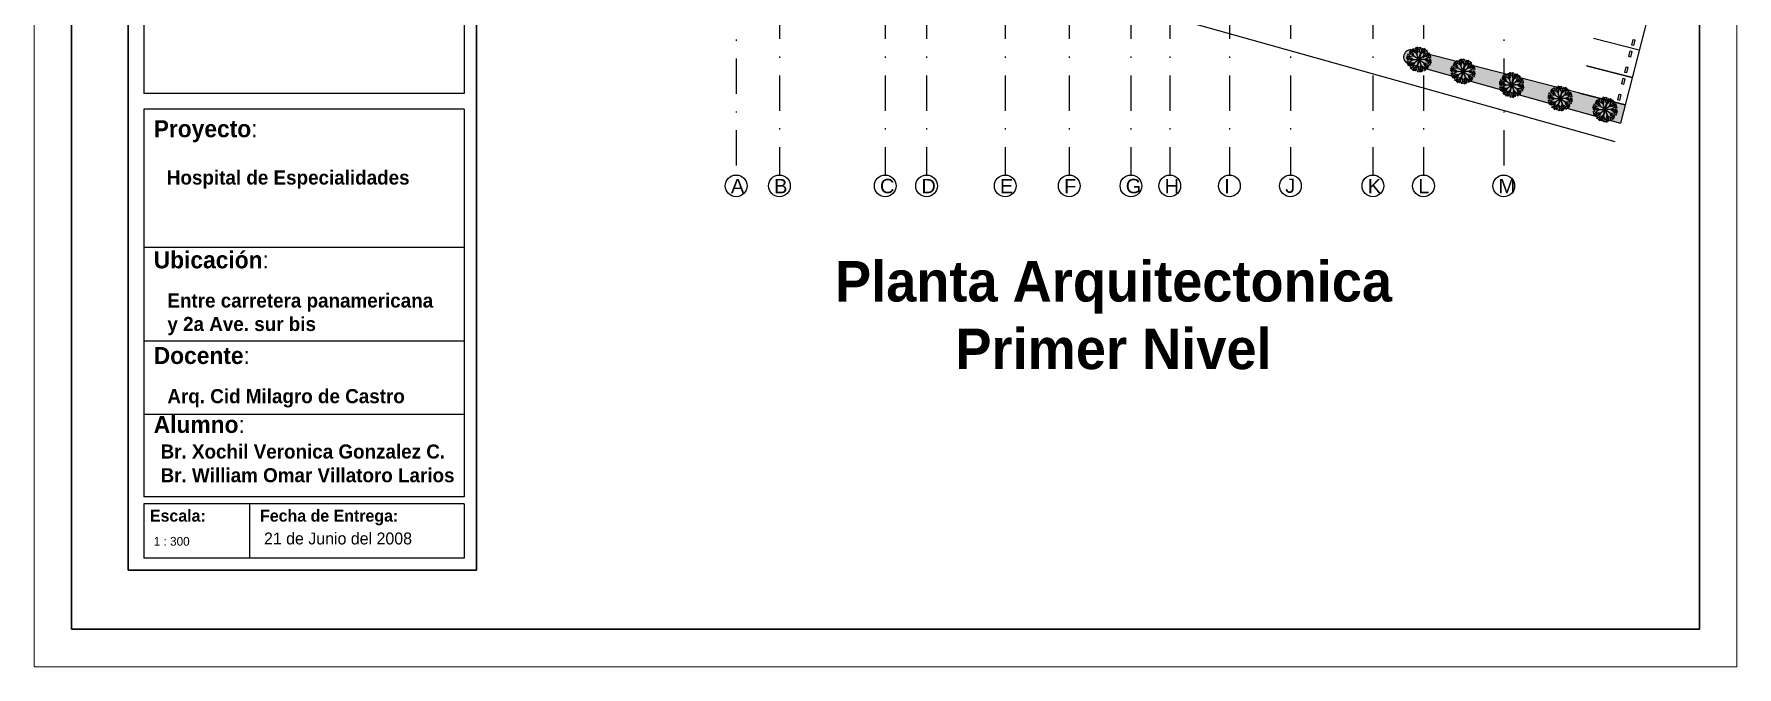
# Model space of a CAD drawing. Header units: millimetres. Extents: x -1615 to -538, y 177 to 397.
# Drawn here: x -872 to -727.1, y 177.4 to 231.2 of the extents above; entities that cross this region are included whole.
import ezdxf

# ---------------------------------------------------------------- set-up
doc = ezdxf.new("R2010")
doc.units = ezdxf.units.MM
doc.linetypes.add('DASHDOT', pattern=[1, 0.5, -0.25, 0, -0.25])
for name, color, linetype in [('010', 6, 'Continuous'), ('7', 7, 'Continuous'), ('AUX', 8, 'Continuous'), ('CAJONES', 8, 'Continuous'), ('EJES', 4, 'DASHDOT'), ('MOB', 7, 'Continuous'), ('MUROS', 1, 'Continuous'), ('P-1', 1, 'Continuous')]:
    doc.layers.add(name, color=color, linetype=linetype)
doc.layers.add('muros bajos', color=252, linetype='Continuous', lineweight=20)
doc.styles.get("Standard").update_dxf_attribs({"font": 'stylu.ttf'})
doc.styles.add('SUIZOA', font='swissl.ttf')

# ---------------------------------------------------------------- blocks, each defined once
blk = doc.blocks.new('tree_pl01')
at = {"layer": '010'}
for p, q in [((-1.68, 0.12), (-1.9, 0.12)), ((-1.77, 0.08), (-1.9, 0.03)), ((-1.75, 0.09), (-1.89, 0.33)), ((-1.72, 0.28), (-1.88, 0.25)), ((-1.68, 0.45), (-1.82, 0.48)), ((-1.64, 0.16), (-1.77, 0.08)), ((-1.37, 0.57), (-1.74, 0.53)), ((-1.58, 0.41), (-1.72, 0.28)), ((-1.51, 0.38), (-1.68, 0.45)), ((-1.38, 0.22), (-1.68, 0.12)), ((-1.63, 0.87), (-1.67, 0.91)), ((-1.36, -0.09), (-1.64, 0.16)), ((-1.5, 0.93), (-1.63, 0.87)), ((-1.5, 0.92), (-1.58, 1.08)), ((-1.5, 0.55), (-1.58, 0.7)), ((-1.5, 0.04), (-1.55, -0.19)), ((-1.38, 0.22), (-1.51, 0.38)), ((-1.37, 1.15), (-1.5, 1.19)), ((-1.34, 0.81), (-1.5, 0.92)), ((-1.26, 1.13), (-1.44, 1.26)), ((-1.23, 0.16), (-1.39, 0.24)), ((-1.03, 0.42), (-1.38, 0.22)), ((-1.21, 1.14), (-1.37, 1.15)), ((-1.11, 0.38), (-1.37, 0.57)), ((-1.2, 1.29), (-1.35, 1.36)), ((-1.34, 1.15), (-1.31, 1.43)), ((-1.17, 0.96), (-1.34, 0.81)), ((-0.96, 1.04), (-1.26, 1.13)), ((-0.74, 0.31), (-1.23, 0.16)), ((-1.13, 0.77), (-1.21, 1.14)), ((-1.02, 1.31), (-1.2, 1.29)), ((-1.08, 1.4), (-1.17, 1.51)), ((-0.85, 0.35), (-1.13, 0.77)), ((-0.98, 1.24), (-1.08, 1.4)), ((-0.76, 1.31), (-1.07, 1.5)), ((0.09, -0.01), (-1.03, 0.42)), ((-0.97, 1.04), (-0.98, 1.24)), ((-0.88, 0.9), (-0.97, 1.06)), ((-0.56, 0.99), (-0.96, 1.04)), ((-0.4, 0.74), (-0.88, 0.9)), ((-0.87, 1.38), (-0.84, 1.55)), ((-0.78, 1.71), (-0.8, 1.77)), ((-0.65, 1.69), (-0.78, 1.71)), ((-0.65, 1), (-0.76, 1.31)), ((-0.65, 1.67), (-0.63, 1.85)), ((-0.59, 1.49), (-0.65, 1.67)), ((-0.36, 1.52), (-0.59, 1.49)), ((0.09, -0.01), (-0.56, 0.99)), ((-0.41, 1.79), (-0.49, 1.89)), ((-0.46, 0.83), (-0.43, 1.34)), ((-0.43, 1.34), (-0.29, 1.69)), ((-0.33, 1.71), (-0.41, 1.92)), ((-0.29, 1.69), (-0.41, 1.79)), ((-0.38, 1.77), (-0.2, 1.97)), ((-0.15, 1.45), (-0.33, 1.71)), ((-0.19, 1.79), (-0.27, 1.95)), ((-0.03, 1.71), (-0.19, 1.79)), ((-0.16, 1.3), (-0.14, 1.47)), ((0.14, 0.88), (-0.16, 1.3)), ((-0.15, 1.46), (-0.04, 1.63)), ((0.15, 1.18), (-0.15, 1.45)), ((-0.03, 1.81), (-0.04, 1.96)), ((-0.04, 1.63), (-0.03, 1.81)), ((0.18, 1.56), (0.04, 1.89)), ((0.09, 1.24), (0.18, 1.56)), ((0.09, -0.01), (0.15, 1.18)), ((0.09, -0.01), (0.84, 0.91)), ((0.09, -0.01), (1.24, 0.29)), ((0.13, 1.68), (0.25, 1.79)), ((0.14, 0.99), (0.46, 1.38)), ((0.4, 1.89), (0.42, 1.95)), ((0.49, 1.79), (0.4, 1.89)), ((0.42, 1.6), (0.48, 1.78)), ((0.62, 1.49), (0.42, 1.6)), ((0.46, 1.38), (0.78, 1.58)), ((0.48, 1.78), (0.6, 1.91)), ((0.65, 1.19), (0.78, 1.32)), ((0.65, 0.68), (0.65, 1.19)), ((0.72, 0.77), (1.2, 0.9)), ((0.74, 1.73), (0.74, 1.87)), ((0.78, 1.58), (0.74, 1.73)), ((0.75, 1.7), (1.02, 1.76)), ((0.76, 1.63), (0.82, 1.84)), ((0.76, 1.31), (0.76, 1.63)), ((0.76, 1.31), (0.95, 1.39)), ((0.84, 0.91), (0.76, 1.31)), ((0.82, 1), (1.08, 1.2)), ((0.92, 1.61), (0.95, 1.78)), ((1, 1.45), (0.92, 1.61)), ((0.95, 1.39), (1.07, 1.53)), ((0.95, 0.22), (1.25, 0.63)), ((1.06, 0.24), (1.53, 0.07)), ((1.07, 1.53), (1.14, 1.65)), ((1.08, 1.2), (1.16, 1.56)), ((1.11, 1.33), (1.28, 1.35)), ((1.2, 0.9), (1.58, 0.87)), ((1.24, 0.29), (1.41, 0.66)), ((1.25, 0.63), (1.43, 0.66)), ((1.28, 0.38), (1.6, 0.38)), ((1.3, 1.09), (1.46, 1.21)), ((1.4, 0.88), (1.3, 1.09)), ((1.41, 0.66), (1.59, 0.92)), ((1.41, 0.67), (1.6, 0.61)), ((1.46, 1.35), (1.5, 1.38)), ((1.47, 1.21), (1.46, 1.35)), ((1.46, 1.21), (1.63, 1.24)), ((1.53, 0.07), (1.81, -0.18)), ((1.58, 0.87), (1.64, 1.01)), ((1.59, 0.92), (1.77, 1.05)), ((1.6, 0.61), (1.79, 0.66)), ((1.6, 0.38), (1.88, 0.62)), ((1.63, 0.98), (1.88, 0.88)), ((1.64, 1.01), (1.71, 1.13)), ((1.67, -0.06), (1.72, 0.17)), ((1.68, 0.63), (1.72, 0.81)), ((1.7, 0.47), (1.85, 0.39)), ((1.72, 0.81), (1.83, 0.93)), ((1.72, 0.17), (1.91, 0.17)), ((1.79, 0.66), (1.92, 0.72)), ((1.91, 0.17), (2.07, 0.09)), ((1.93, 0.16), (1.99, 0.28)), ((1.99, 0.28), (2.05, 0.28)), ((-1.74, -0.19), (-1.9, -0.11)), ((-1.82, -0.3), (-1.88, -0.3)), ((-1.75, -0.18), (-1.82, -0.3)), ((-1.55, -0.19), (-1.74, -0.19)), ((-1.61, -0.68), (-1.74, -0.74)), ((-1.43, -0.4), (-1.71, -0.64)), ((-1.46, -1), (-1.71, -0.9)), ((-1.53, -0.49), (-1.68, -0.41)), ((-1.54, -0.83), (-1.66, -0.95)), ((-1.43, -0.63), (-1.61, -0.68)), ((-1.42, -0.94), (-1.59, -1.07)), ((-1.51, -0.65), (-1.54, -0.83)), ((-1.47, -1.03), (-1.54, -1.15)), ((-1.41, -0.89), (-1.47, -1.03)), ((-1.28, -1.23), (-1.46, -1.26)), ((-1.11, -0.4), (-1.43, -0.4)), ((-1.24, -0.69), (-1.43, -0.63)), ((-1.23, -0.68), (-1.42, -0.94)), ((-1.03, -0.92), (-1.41, -0.89)), ((-0.88, -0.26), (-1.36, -0.09)), ((-1.28, -1.37), (-1.33, -1.4)), ((-1.3, -1.23), (-1.28, -1.37)), ((-1.13, -1.11), (-1.28, -1.23)), ((-1.08, -0.65), (-1.26, -0.68)), ((-1.07, -0.31), (-1.23, -0.68)), ((-1.23, -0.9), (-1.13, -1.11)), ((-0.94, -1.35), (-1.11, -1.37)), ((-0.78, -0.24), (-1.08, -0.65)), ((0.09, -0.01), (-1.07, -0.31)), ((-0.55, -0.79), (-1.03, -0.92)), ((-0.91, -1.22), (-0.99, -1.58)), ((-0.9, -1.55), (-0.97, -1.67)), ((-0.65, -1.02), (-0.91, -1.22)), ((-0.77, -1.41), (-0.9, -1.55)), ((-0.58, -1.72), (-0.85, -1.78)), ((-0.83, -1.47), (-0.75, -1.63)), ((-0.59, -1.33), (-0.77, -1.41)), ((-0.75, -1.63), (-0.77, -1.8)), ((0.09, -0.01), (-0.67, -0.93)), ((-0.67, -0.93), (-0.59, -1.33)), ((-0.59, -1.65), (-0.65, -1.86)), ((-0.28, -1.4), (-0.61, -1.6)), ((-0.61, -1.6), (-0.57, -1.75)), ((-0.48, -1.21), (-0.6, -1.34)), ((-0.59, -1.33), (-0.59, -1.65)), ((-0.57, -1.75), (-0.56, -1.89)), ((-0.48, -0.7), (-0.48, -1.21)), ((-0.45, -1.5), (-0.25, -1.62)), ((-0.31, -1.8), (-0.43, -1.93)), ((-0.32, -1.81), (-0.23, -1.91)), ((-0.25, -1.62), (-0.31, -1.8)), ((0.03, -1.01), (-0.28, -1.4)), ((-0.23, -1.91), (-0.25, -1.97)), ((0.04, -1.7), (-0.08, -1.81)), ((0.09, -1.26), (-0.01, -1.57)), ((-0.01, -1.57), (0.13, -1.91)), ((0.02, -0.99), (0.1, -0.01)), ((0.09, -0.01), (0.02, -1.2)), ((0.06, -0.05), (0.02, -0.99)), ((0.02, -1.2), (0.32, -1.47)), ((0.03, -0.9), (0.33, -1.32)), ((0.09, -0.01), (1.2, -0.44)), ((0.09, -0.01), (0.73, -1.01)), ((0.21, -1.64), (0.2, -1.83)), ((0.2, -1.73), (0.36, -1.81)), ((0.2, -1.83), (0.21, -1.97)), ((0.32, -1.48), (0.21, -1.64)), ((0.33, -1.32), (0.31, -1.49)), ((0.32, -1.47), (0.5, -1.73)), ((0.36, -1.81), (0.44, -1.97)), ((0.55, -1.79), (0.37, -1.99)), ((0.61, -1.36), (0.46, -1.71)), ((0.46, -1.71), (0.58, -1.81)), ((0.5, -1.73), (0.58, -1.94)), ((0.53, -1.54), (0.76, -1.51)), ((0.57, -0.76), (1.05, -0.92)), ((0.58, -1.81), (0.66, -1.91)), ((0.63, -0.85), (0.61, -1.36)), ((0.73, -1.01), (1.14, -1.06)), ((0.76, -1.51), (0.82, -1.69)), ((0.82, -1.69), (0.8, -1.87)), ((0.82, -1.02), (0.93, -1.33)), ((0.82, -1.71), (0.95, -1.73)), ((0.92, -0.33), (1.4, -0.18)), ((0.93, -1.33), (1.24, -1.52)), ((0.95, -1.73), (0.97, -1.79)), ((1.04, -1.4), (1.01, -1.56)), ((1.02, -0.37), (1.3, -0.79)), ((1.05, -0.92), (1.14, -1.08)), ((1.14, -1.06), (1.43, -1.15)), ((1.14, -1.06), (1.15, -1.26)), ((1.15, -1.26), (1.25, -1.42)), ((1.19, -1.33), (1.37, -1.31)), ((1.2, -0.44), (1.55, -0.24)), ((1.25, -1.42), (1.34, -1.53)), ((1.28, -0.4), (1.54, -0.58)), ((1.3, -0.79), (1.38, -1.16)), ((1.34, -0.98), (1.51, -0.83)), ((1.37, -1.31), (1.52, -1.38)), ((1.38, -1.16), (1.54, -1.17)), ((1.4, -0.18), (1.56, -0.26)), ((1.43, -1.15), (1.61, -1.28)), ((1.51, -1.17), (1.48, -1.45)), ((1.51, -0.83), (1.67, -0.94)), ((1.54, -0.58), (1.91, -0.55)), ((1.54, -1.17), (1.67, -1.21)), ((1.55, -0.24), (1.85, -0.14)), ((1.55, -0.24), (1.68, -0.4)), ((1.67, -0.94), (1.75, -1.1)), ((1.68, -0.4), (1.86, -0.47)), ((1.68, -0.57), (1.75, -0.72)), ((1.68, -0.95), (1.8, -0.89)), ((1.75, -0.43), (1.89, -0.3)), ((1.8, -0.89), (1.84, -0.93)), ((1.81, -0.18), (1.95, -0.1)), ((1.85, -0.14), (2.07, -0.14)), ((1.86, -0.47), (1.99, -0.5)), ((1.89, -0.3), (2.06, -0.27)), ((1.92, -0.11), (2.06, -0.35)), ((1.95, -0.1), (2.07, -0.05))]:
    blk.add_line(p, q, dxfattribs=at)
for points in [[(0, 0), (-0.95, -0.26), (-0.86, -0.29), (0.07, -0.03)], [(0.12, 0.88), (0.04, 0.03), (0, -1.06)], [(0.05, -1.01), (0.13, -0.05), (1.06, 0.24), (0.11, 0.01), (0.14, 0.89)], [(0.19, -0.03), (0.94, -0.33), (0.9, -0.36), (0.13, -0.06)]]:
    blk.add_lwpolyline(points, dxfattribs=at)
blk = doc.blocks.new('HJSFLHSDGJHISDKGBGJKFAD')
at = {"layer": 'EJES', "color": 2, "ltscale": 6}
for p, q in [((1088.774, 285.731), (1088.774, 141.621)), ((1154.049, 285.731), (1154.049, 141.621)), ((1092.449, 168.39), (1092.449, 141.621)), ((1101.449, 168.39), (1101.449, 141.621)), ((1104.968, 168.39), (1104.968, 141.621)), ((1111.655, 168.39), (1111.655, 141.621)), ((1117.099, 168.39), (1117.099, 141.621)), ((1122.349, 168.39), (1122.349, 141.621)), ((1125.649, 168.39), (1125.649, 141.621)), ((1130.724, 168.39), (1130.724, 141.621)), ((1135.909, 168.39), (1135.909, 141.621)), ((1142.924, 168.39), (1142.924, 141.621)), ((1147.224, 168.39), (1147.224, 141.621))]:
    blk.add_line(p, q, dxfattribs=at)
at = {"layer": 'EJES', "linetype": 'Continuous'}
for centre in [(1088.774, 140.699), (1092.449, 140.699), (1101.449, 140.699), (1104.968, 140.699), (1111.655, 140.699), (1117.099, 140.699), (1122.349, 140.699), (1125.649, 140.699), (1130.724, 140.699), (1135.909, 140.699), (1142.924, 140.699), (1147.224, 140.699), (1154.049, 140.699)]:
    blk.add_circle(centre, 0.922, dxfattribs=at)
at = {"layer": 'EJES', "color": 5, "style": 'SUIZOA'}
for s, p in [('A', (1088.328, 140.07)), ('B', (1092.003, 140.07)), ('C', (1101.003, 140.073)), ('D', (1104.522, 140.07)), ('E', (1111.209, 140.07)), ('F', (1116.653, 140.07)), ('G', (1121.903, 140.073)), ('H', (1125.203, 140.07)), ('I', (1130.278, 140.07)), ('J', (1135.463, 140.104)), ('K', (1142.478, 140.07)), ('L', (1146.778, 140.07)), ('M', (1153.603, 140.07))]:
    blk.add_text(s, height=1.219, dxfattribs=at).set_placement(p)

msp = doc.modelspace()

# ---------------------------------------------------------------- hatches: boundary and pattern name
at = {"layer": 'MOB'}
h = msp.add_hatch(dxfattribs=at)
h.set_pattern_fill('AR-SAND', color=3, scale=0.03, style=0)
h.set_pattern_definition([(37.5, (-1402.8785, 253.7085), (-0.048001, 1.4682397), [0, -1.15824, 0, -1.2954, 0, -1.23825]), (7.5, (-1402.8785, 253.7085), (1.34857, 2.1504753), [0, -0.62484, 0, -1.04394, 0, -0.40005]), (327.5, (-1403.8158, 253.7085), (2.372977, 0.0043116), [0, -0.381, 0, -1.3716, 0, -1.7907]), (317.5, (-1403.8158, 253.7085), (2.2906694, 0.668788), [0, -0.1905, 0, -0.89916, 0, -1.0287])])
h.paths.add_polyline_path([(-758.837, 347.215), (-812.758, 335.518), (-812.758, 334.673), (-803.9, 334.673), (-803.9, 329.947), (-799.313, 325.307), (-782.89, 325.307), (-782.89, 328.837), (-770.72, 328.837), (-770.72, 325.456), (-758.098, 325.456), (-758.098, 303.87), (-760.597, 303.87), (-760.597, 297.006), (-760.508, 297.006), (-760.508, 296.905), (-758.397, 296.905), (-758.397, 296.975), (-757.997, 296.975), (-757.997, 296.575), (-758.097, 296.575), (-758.097, 283.471), (-757.975, 283.471), (-757.975, 283.071), (-758.375, 283.071), (-758.375, 283.155), (-760.375, 283.155), (-760.375, 283.044), (-760.597, 283.044), (-760.597, 279.854), (-760.455, 279.854), (-760.455, 279.705), (-746.972, 279.705), (-746.972, 272.855), (-749.274, 272.855), (-749.274, 265.205), (-745.307, 265.205), (-745.307, 253.28), (-736.306, 250.855), (-741.501, 261.951)])
h.paths.add_polyline_path([(-804.753, 325.526), (-813.904, 325.526), (-813.904, 323.04), (-804.753, 323.04, 1)])
h.paths.add_polyline_path([(-793.647, 300.355), (-811.904, 300.355, 0.4142136), (-813.754, 298.505), (-813.754, 296.366, 0.4142136), (-811.904, 294.516), (-809.75, 294.516), (-812.618, 297.384), (-810.638, 299.364), (-808.978, 297.704), (-806.998, 299.684), (-805.338, 298.024), (-803.678, 299.684), (-798.51, 294.516), (-796.147, 294.516), (-796.147, 296.613), (-796.208, 296.613), (-796.208, 297.013), (-795.808, 297.013), (-795.808, 296.905), (-793.688, 296.905), (-793.688, 297.074), (-793.647, 297.074)])
h.paths.add_polyline_path([(-803.388, 289.162), (-812.035, 289.162, 1), (-812.035, 285.962), (-803.388, 285.962, 1)])
h.paths.add_polyline_path([(-799.655, 280.258, 0.4142136), (-800.005, 280.608), (-808.772, 280.608), (-808.772, 279.83), (-808.372, 279.83), (-808.372, 279.73), (-805.772, 279.73), (-805.772, 279.83), (-805.372, 279.83), (-805.372, 279.73), (-802.772, 279.73), (-802.772, 279.83), (-802.372, 279.83), (-802.372, 279.73), (-799.772, 279.73), (-799.772, 279.83), (-799.655, 279.83)], flags=17)
h.paths.add_polyline_path([(-808.722, 254.706), (-812.247, 254.706), (-812.247, 274.904), (-810.647, 274.904), (-810.647, 280.608), (-810.904, 280.608, 0.4142136), (-813.754, 277.758), (-813.754, 253.219, 0.3153293), (-806.85, 243.36), (-785.107, 237.258, 0.4968205), (-778.947, 241.928), (-778.947, 245.98), (-808.722, 245.98)])
h.paths.add_polyline_path([(-753.647, 257.705), (-763.747, 257.705), (-763.747, 261.081), (-765.147, 261.081), (-765.147, 257.78, -1), (-770.297, 257.78), (-770.297, 261.081), (-772.147, 261.08), (-772.147, 257.774, 0.4139995), (-767.725, 253.355), (-753.647, 253.355)], flags=17)
h.paths.add_polyline_path([(-754.727, 229.822, 0.9782738), (-755.051, 228.667), (-737.051, 223.615), (-736.65, 225.175)])
h = msp.add_hatch(dxfattribs=at)
h.set_pattern_fill('GRASS', color=3, scale=0.05, style=0)
h.set_pattern_definition([(90, (-1505.3727, 255.352), (-0.898025, 0.898025), [0.238125, -1.557925]), (45, (-1505.3727, 255.352), (-0.8980256, 0.8980256), [0.238125, -1.031875]), (135, (-1505.3727, 255.352), (-0.8980256, -0.8980256), [0.238125, -1.031875])])
h.paths.add_polyline_path([(-758.837, 347.215), (-812.758, 335.518), (-812.758, 334.673), (-803.9, 334.673), (-803.9, 329.947), (-799.313, 325.307), (-782.89, 325.307), (-782.89, 328.837), (-770.72, 328.837), (-770.72, 325.456), (-758.098, 325.456), (-758.098, 303.87), (-760.597, 303.87), (-760.597, 297.006), (-760.508, 297.006), (-760.508, 296.905), (-758.397, 296.905), (-758.397, 296.975), (-757.997, 296.975), (-757.997, 296.575), (-758.097, 296.575), (-758.097, 283.471), (-757.975, 283.471), (-757.975, 283.071), (-758.375, 283.071), (-758.375, 283.155), (-760.375, 283.155), (-760.375, 283.044), (-760.597, 283.044), (-760.597, 279.854), (-760.455, 279.854), (-760.455, 279.705), (-746.972, 279.705), (-746.972, 272.855), (-749.274, 272.855), (-749.274, 265.205), (-745.307, 265.205), (-745.307, 253.28), (-736.306, 250.855), (-741.501, 261.951)])
h.paths.add_polyline_path([(-804.753, 325.526), (-813.904, 325.526), (-813.904, 323.04), (-804.753, 323.04, 1)])
h.paths.add_polyline_path([(-793.647, 300.355), (-811.904, 300.355, 0.4142136), (-813.754, 298.505), (-813.754, 296.366, 0.4142136), (-811.904, 294.516), (-809.75, 294.516), (-812.618, 297.384), (-810.638, 299.364), (-808.978, 297.704), (-806.998, 299.684), (-805.338, 298.024), (-803.678, 299.684), (-798.51, 294.516), (-796.147, 294.516), (-796.147, 296.613), (-796.208, 296.613), (-796.208, 297.013), (-795.808, 297.013), (-795.808, 296.905), (-793.688, 296.905), (-793.688, 297.074), (-793.647, 297.074)])
h.paths.add_polyline_path([(-803.388, 289.162), (-812.035, 289.162, 1), (-812.035, 285.962), (-803.388, 285.962, 1)])
h.paths.add_polyline_path([(-799.655, 280.258, 0.4142136), (-800.005, 280.608), (-808.772, 280.608), (-808.772, 279.83), (-808.372, 279.83), (-808.372, 279.73), (-805.772, 279.73), (-805.772, 279.83), (-805.372, 279.83), (-805.372, 279.73), (-802.772, 279.73), (-802.772, 279.83), (-802.372, 279.83), (-802.372, 279.73), (-799.772, 279.73), (-799.772, 279.83), (-799.655, 279.83)], flags=17)
h.paths.add_polyline_path([(-808.722, 254.706), (-812.247, 254.706), (-812.247, 274.904), (-810.647, 274.904), (-810.647, 280.608), (-810.904, 280.608, 0.4142136), (-813.754, 277.758), (-813.754, 253.219, 0.3153293), (-806.85, 243.36), (-785.107, 237.258, 0.4968205), (-778.947, 241.928), (-778.947, 245.98), (-808.722, 245.98)])
h.paths.add_polyline_path([(-753.647, 257.705), (-763.747, 257.705), (-763.747, 261.081), (-765.147, 261.081), (-765.147, 257.78, -1), (-770.297, 257.78), (-770.297, 261.081), (-772.147, 261.08), (-772.147, 257.774, 0.4139995), (-767.725, 253.355), (-753.647, 253.355)], flags=17)
h.paths.add_polyline_path([(-754.727, 229.822, 0.9782738), (-755.051, 228.667), (-737.051, 223.615), (-736.65, 225.175)])

# ---------------------------------------------------------------- linework, layer by layer
at = {"color": 3}
for p, q in [((-862.618, 260.815), (-862.618, 226.14)), ((-835.376, 260.815), (-835.376, 226.14)), ((-835.376, 226.14), (-862.618, 226.14)), ((-835.376, 224.816), (-862.618, 224.816)), ((-862.618, 224.816), (-862.618, 191.848)), ((-835.376, 224.816), (-835.376, 191.848)), ((-862.618, 191.271), (-862.618, 186.654)), ((-835.376, 191.271), (-862.618, 191.271)), ((-853.636, 191.271), (-853.636, 186.654)), ((-835.376, 191.271), (-835.376, 186.654)), ((-835.376, 186.654), (-862.618, 186.654))]:
    msp.add_line(p, q, dxfattribs=at)
for p, q in [((-835.376, 213.044), (-862.618, 213.044)), ((-835.376, 205.084), (-862.618, 205.084)), ((-862.618, 198.877), (-835.376, 198.877)), ((-835.376, 191.848), (-862.618, 191.848))]:
    msp.add_line(p, q)
at = {"color": 3, "lineweight": 30}
msp.add_lwpolyline([(-868.757, 180.593), (-868.757, 394.012), (-868.757, 394.012), (-730.337, 394.012), (-730.337, 394.012), (-730.337, 180.593)], close=True, dxfattribs=at)
at = {"layer": '7', "color": 7}
for p, q in [((-732.266, 242.227), (-737.051, 223.615)), ((-737.499, 222.019), (-807.344, 241.621))]:
    msp.add_line(p, q, dxfattribs=at)
at = {"layer": 'AUX'}
msp.add_line((-755.051, 228.667), (-737.051, 223.615), dxfattribs=at)
msp.add_arc((-754.889, 229.245), 0.6, 74.32348, 254.32348, dxfattribs=at)
at = {"layer": 'CAJONES'}
for p, q in [((-735.455, 229.824), (-739.329, 230.82)), ((-736.65, 225.175), (-754.727, 229.822)), ((-739.927, 228.495), (-736.053, 227.499)), ((-736.053, 227.499), (-739.927, 228.495)), ((-740.524, 226.171), (-736.65, 225.175))]:
    msp.add_line(p, q, dxfattribs=at)
for points in [[(-735.963, 230.729), (-735.818, 230.692), (-735.943, 230.207), (-736.088, 230.245)], [(-736.212, 229.76), (-736.067, 229.723), (-736.192, 229.239), (-736.337, 229.276)], [(-736.81, 227.436), (-736.665, 227.399), (-736.789, 226.914), (-736.934, 226.952)], [(-736.561, 228.404), (-736.416, 228.367), (-736.54, 227.883), (-736.685, 227.92)], [(-737.159, 226.08), (-737.013, 226.043), (-737.138, 225.558), (-737.283, 225.596)]]:
    msp.add_lwpolyline(points, close=True, dxfattribs=at)
at = {"layer": 'MUROS', "color": 1, "lineweight": 30}
for p, q in [((-863.943, 185.632), (-863.943, 298.139)), ((-834.314, 298.139), (-834.314, 185.632)), ((-834.314, 185.632), (-863.943, 185.632))]:
    msp.add_line(p, q, dxfattribs=at)
at = {"layer": 'muros bajos', "color": 5}
msp.add_lwpolyline([(-727.142, 397.208), (-727.142, 177.397), (-871.952, 177.397), (-871.952, 397.208), (-871.952, 397.208), (-727.142, 397.208)], close=True, dxfattribs=at)

# ---------------------------------------------------------------- block references
msp.add_blockref('HJSFLHSDGJHISDKGBGJKFAD', (-1901.02, 77.59))
at = {"layer": 'P-1', "xscale": -0.5333333333332799, "yscale": 0.5333333333333492, "zscale": 0.5333333333333333, "rotation": 90}
for p in [(-754.188, 229.068), (-750.441, 228.061), (-746.304, 226.91), (-742.181, 225.763), (-738.36, 224.814)]:
    msp.add_blockref('tree_pl01', p, dxfattribs=at)

# ---------------------------------------------------------------- texts
for s, insert, char_height, width, attachment_point in [('{\\fStylus BT|b1|i0|c0|p34;Proyecto}:', (-861.776, 223.87), 1.44824, 8.74929, 1), ('{\\fStylus BT|b1|i0|c0|p34;Hospital de Especialidades}', (-860.659, 219.599), 1.19707, 24.07944, 1), ('{\\fStylus BT|b1|i0|c0|p34;Ubicación}:', (-861.776, 212.726), 1.44824, 8.74919, 1), ('{\\fStylus BT|b1|i0|c0|p34;Planta Arquitectonica \\PPrimer Nivel}', (-780.156, 211.901), 3.44596, 71.25909, 2), ('{\\fStylus BT|b1|i0|c0|p34;Entre carretera panamericana \\Py 2a Ave. sur bis}', (-860.614, 209.144), 1.19707, 24.07944, 1), ('{\\fStylus BT|b1|i0|c0|p34;Docente}:', (-861.776, 204.595), 1.44824, 8.74919, 1), ('{\\fStylus BT|b1|i0|c0|p34;Arq. Cid Milagro de Castro}', (-860.614, 201.013), 1.19707, 24.07944, 1), ('{\\fStylus BT|b1|i0|c0|p34;Alumno}:', (-861.776, 198.734), 1.44824, 8.74919, 1), ('{\\fStylus BT|b1|i0|c0|p34;Br. Xochil Veronica Gonzalez C.}', (-861.192, 196.307), 1.19707, 27.78497, 1), ('{\\fStylus BT|b1|i0|c0|p34;Br. William Omar Villatoro Larios}', (-861.192, 194.291), 1.19707, 27.78497, 1), ('{\\fStylus BT|b1|i0|c0|p34;Escala:}', (-862.098, 190.758), 1.01377, 4.51913, 1), ('{\\fStylus BT|b1|i0|c0|p34;Fecha de Entrega:}', (-852.733, 190.758), 1.01377, 13.75723, 1), (' 1 : 300', (-862.052, 188.447), 0.7471, 10.02389, 1), ('{\\fStylus BT|b0|i0|c0|p34;21 de Junio del 2008}', (-852.4, 188.823), 1.01377, 15.57007, 1)]:
    msp.add_mtext(s, dxfattribs=dict(insert=insert, char_height=char_height, width=width, attachment_point=attachment_point))

doc.saveas('drawing.dxf')
